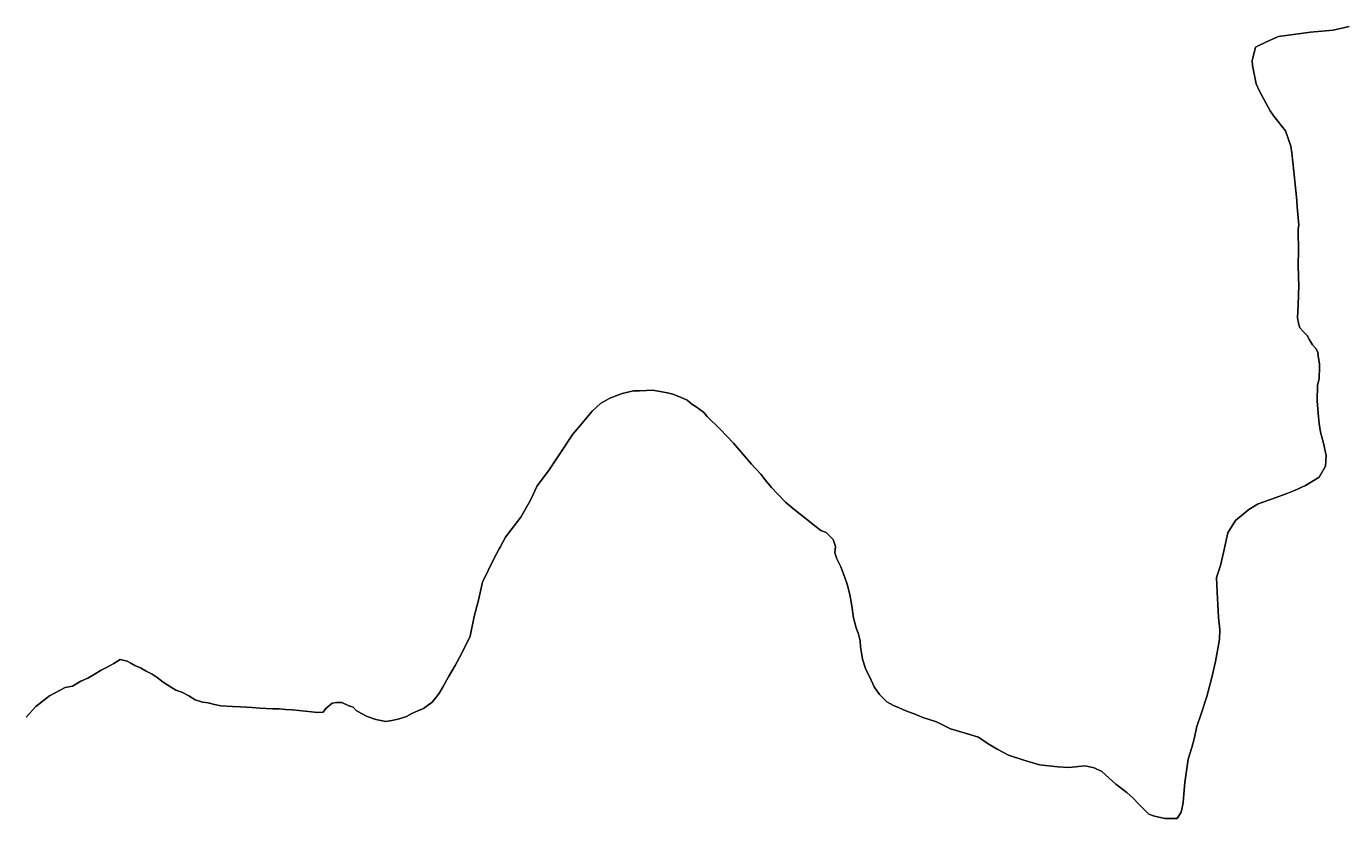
# Model space of a CAD drawing. Header units: inches. Extents: x 11258954 to 11313122, y 3645444 to 3695200.
# Drawn here: x 11277394 to 11279804, y 3665067 to 3666513 of the extents above; entities that cross this region are included whole.
import ezdxf

# ---------------------------------------------------------------- set-up
doc = ezdxf.new("R2010")
doc.units = ezdxf.units.IN
doc.header["$MEASUREMENT"] = 0
doc.layers.add('VotingPrecinct', color=233, linetype='Continuous')
doc.layers.add('Ward', color=133, linetype='Continuous')

msp = doc.modelspace()

# ---------------------------------------------------------------- linework, layer by layer
at = {"layer": 'VotingPrecinct'}
for points in [[(11279810.2335, 3666513.45, 0), (11279780.8335, 3666506.475, 0), (11279739.5835, 3666503.153, 0), (11279713.1085, 3666499.525, 0), (11279681.3835, 3666495.1, 0), (11279660.6445, 3666485.924, 0), (11279639.3085, 3666475.75, 0), (11279633.1585, 3666450.875, 0), (11279633.8085, 3666441.775, 0), (11279640.6335, 3666408.625, 0), (11279645.8835, 3666396.6, 0), (11279665.7585, 3666359.475, 0), (11279672.7085, 3666349.375, 0), (11279693.6335, 3666322.7, 0), (11279703.4585, 3666294.775, 0), (11279705.7585, 3666282.75, 0), (11279709.2085, 3666248.725, 0), (11279713.0835, 3666213.125, 0), (11279714.8335, 3666195.7, 0), (11279715.3085, 3666183.975, 0), (11279718.4085, 3666150.425, 0), (11279717.1085, 3666143.825, 0), (11279717.7335, 3666100, 0), (11279717.2085, 3666081.75, 0), (11279717.7085, 3666053.425, 0), (11279718.0585, 3666041.85, 0), (11279717.1585, 3666004.5, 0), (11279715.9585, 3665981.45, 0), (11279717.6335, 3665971.6, 0), (11279720.3835, 3665963.025, 0), (11279726.7585, 3665955.825, 0), (11279733.3585, 3665948.825, 0), (11279738.0085, 3665941.075, 0), (11279743.5335, 3665931.75, 0), (11279749.3335, 3665925.4, 0), (11279753.0335, 3665918.625, 0), (11279753.5585, 3665911.9, 0), (11279755.8335, 3665896.8, 0), (11279755.9085, 3665891.55, 0), (11279755.4585, 3665870, 0), (11279752.3335, 3665858.35, 0), (11279752.0585, 3665828.975, 0), (11279754.1585, 3665800.75, 0), (11279755.7335, 3665788.375, 0), (11279757.8585, 3665772.6, 0), (11279763.2835, 3665752.45, 0), (11279768.3085, 3665729.9, 0), (11279767.2835, 3665710.7, 0), (11279755.5085, 3665690.25, 0), (11279730.7585, 3665674.975, 0), (11279710.3085, 3665665.875, 0), (11279695.3085, 3665659.675, 0), (11279666.4835, 3665649.45, 0), (11279643.8085, 3665641.4, 0), (11279626.9585, 3665631.475, 0), (11279602.3835, 3665611.35, 0), (11279588.6585, 3665588.6, 0), (11279580.9085, 3665552.7, 0), (11279575.3835, 3665528.825, 0), (11279568.1335, 3665507.15, 0), (11279569.1085, 3665480.65, 0), (11279571.1585, 3665446.525, 0), (11279571.2335, 3665433.9, 0), (11279573.9835, 3665412.525, 0), (11279573.5585, 3665393.775, 0), (11279566.2085, 3665354.025, 0), (11279559.1295, 3665324.7455, 0), (11279550.0335, 3665289.625, 0), (11279539.6835, 3665257.95, 0), (11279532.2335, 3665235.175, 0), (11279527.0835, 3665212.575, 0), (11279523.0085, 3665196.75, 0), (11279516.4085, 3665175.3, 0), (11279510.3085, 3665132.775, 0), (11279506.9835, 3665096.825, 0), (11279506.2, 3665092.667, 0), (11279506.188, 3665092.6025, 0), (11279503.5585, 3665078.65, 0), (11279495.9335, 3665067.375, 0), (11279473.6085, 3665066.95, 0), (11279454.4085, 3665071.175, 0), (11279444.0835, 3665075.125, 0), (11279425.5085, 3665094.175, 0), (11279415.4585, 3665104.25, 0), (11279403.9335, 3665114.425, 0), (11279383.9085, 3665129.65, 0), (11279358.2585, 3665152.65, 0), (11279344.2835, 3665159.925, 0), (11279327.6585, 3665163.15, 0), (11279298.1585, 3665160.2, 0), (11279277.7335, 3665161.45, 0), (11279244.3335, 3665164.95, 0), (11279215.6085, 3665173.625, 0), (11279187.5835, 3665182.975, 0), (11279168.1085, 3665193.025, 0), (11279150.9835, 3665203.75, 0), (11279133.0835, 3665215.475, 0), (11279119.2085, 3665219.625, 0), (11279081.8585, 3665230.9, 0), (11279061.1835, 3665240.975, 0), (11279056.2335, 3665243.6, 0), (11279031.5585, 3665251.45, 0), (11279015.6835, 3665258.125, 0), (11279000.3335, 3665263.65, 0), (11278987.9335, 3665269.35, 0), (11278977.5585, 3665273.3, 0), (11278965.5835, 3665280.425, 0), (11278952.1085, 3665293.725, 0), (11278942.7085, 3665307.575, 0), (11278934.2335, 3665325.2, 0), (11278926.9835, 3665339.425, 0), (11278921.4085, 3665357.8, 0), (11278919.0585, 3665369.45, 0), (11278917.5835, 3665380.575, 0), (11278916.8335, 3665391.5, 0), (11278913.9835, 3665403.475, 0), (11278909.7085, 3665415.275, 0), (11278904.8585, 3665433.25, 0), (11278901.3585, 3665455.6, 0), (11278897.9085, 3665475.925, 0), (11278893.3585, 3665495.2, 0), (11278888.9335, 3665507.05, 0), (11278881.5835, 3665526.675, 0), (11278873.9335, 3665541.475, 0), (11278870.4585, 3665552.4, 0), (11278871.6385, 3665563.8695, 0), (11278867.7335, 3665576.275, 0), (11278854.8585, 3665589.15, 0), (11278844.8335, 3665592.825, 0), (11278827.9085, 3665606.675, 0), (11278814.8585, 3665616.725, 0), (11278801.9835, 3665626.975, 0), (11278791.8085, 3665634.775, 0), (11278780.2085, 3665644.875, 0), (11278765.8085, 3665659.7, 0), (11278755.0335, 3665671.65, 0), (11278743.5835, 3665685.775, 0), (11278735.1585, 3665696, 0), (11278718.1085, 3665713.825, 0), (11278707.3585, 3665726.775, 0), (11278685.3585, 3665752.175, 0), (11278673.3585, 3665765.475, 0), (11278660.9585, 3665778.2, 0), (11278652.6835, 3665786.7, 0), (11278645.2085, 3665793.45, 0), (11278637.3835, 3665801.225, 0), (11278630.3835, 3665808.925, 0), (11278617.2085, 3665818.925, 0), (11278609.5335, 3665823.925, 0), (11278600.8335, 3665830.775, 0), (11278588.9085, 3665836.275, 0), (11278574.4585, 3665841.85, 0), (11278564.6335, 3665844.425, 0), (11278558.2585, 3665845.75, 0), (11278548.1085, 3665847.7, 0), (11278537.7835, 3665849.175, 0), (11278526.2085, 3665848.725, 0), (11278513.8335, 3665848.3, 0), (11278502.5085, 3665847.875, 0), (11278481.8085, 3665843.325, 0), (11278459.7585, 3665834.6, 0), (11278442.2585, 3665825.15, 0), (11278427.0835, 3665810.625, 0), (11278405.8085, 3665785.475, 0), (11278391.7335, 3665768.725, 0), (11278367.0085, 3665731.1, 0), (11278347.2585, 3665701.925, 0), (11278326.6335, 3665674.7, 0), (11278314.5585, 3665648.3, 0), (11278296.6085, 3665617.625, 0), (11278278.3835, 3665593.425, 0), (11278268.9585, 3665580.725, 0), (11278259.3, 3665562.8325, 0), (11278257.4335, 3665559.375, 0), (11278247.1835, 3665539.925, 0), (11278236.9335, 3665519.85, 0), (11278226.9585, 3665498.825, 0), (11278219.4835, 3665465.7, 0), (11278211.6585, 3665435.85, 0), (11278204.4335, 3665400.1, 0), (11278188.7585, 3665368.025, 0), (11278176.9085, 3665346.7, 0), (11278165.0085, 3665325.775, 0), (11278155.2845, 3665308.007, 0), (11278147.2585, 3665294.5, 0), (11278134.8835, 3665279.35, 0), (11278119.1585, 3665268.25, 0), (11278108.8585, 3665263.625, 0), (11278098.0585, 3665258.825, 0), (11278088.0335, 3665253.675, 0), (11278072.5835, 3665248.55, 0), (11278061.4835, 3665246.05, 0), (11278050.4835, 3665244, 0), (11278032.0835, 3665247.975, 0), (11278016.3335, 3665253.175, 0), (11278005.5835, 3665258.7, 0), (11277996.2335, 3665264.525, 0), (11277990.3335, 3665270.5, 0), (11277981.2835, 3665273.45, 0), (11277969.6585, 3665278.75, 0), (11277959.9085, 3665278.925, 0), (11277952.5085, 3665277.625, 0), (11277940.7085, 3665268.175, 0), (11277935.6585, 3665261.175, 0), (11277925.2835, 3665260.625, 0), (11277914.7335, 3665261.775, 0), (11277903.1835, 3665263.35, 0), (11277891.4585, 3665264.3, 0), (11277879.4585, 3665265.25, 0), (11277866.8835, 3665266.35, 0), (11277855.0835, 3665267.375, 0), (11277843.1585, 3665267.575, 0), (11277831.4085, 3665268.25, 0), (11277819.9585, 3665268.375, 0), (11277805.8835, 3665269.6805, 0), (11277796.4085, 3665270.4, 0), (11277783.8585, 3665271.1, 0), (11277769.927, 3665271.432, 0), (11277748.7835, 3665273.1, 0), (11277737.2335, 3665275.325, 0), (11277725.7585, 3665278.1, 0), (11277715.1085, 3665279.25, 0), (11277702.1085, 3665284.075, 0), (11277690.4335, 3665291.325, 0), (11277677.6835, 3665298.05, 0), (11277666.3585, 3665301.625, 0), (11277652.2835, 3665310.5, 0), (11277643.7085, 3665316.35, 0), (11277632.7335, 3665324.325, 0), (11277623.1085, 3665330.5, 0), (11277612.3835, 3665336.075, 0), (11277602.3085, 3665342.2, 0), (11277591.8835, 3665346.2, 0), (11277584.3335, 3665350.7, 0), (11277577.9085, 3665354.45, 0), (11277565.0335, 3665357.475, 0), (11277553.4085, 3665349.875, 0), (11277539.6585, 3665342.575, 0), (11277530.0835, 3665338.1, 0), (11277519.0335, 3665331.05, 0), (11277505.9335, 3665323.075, 0), (11277493.1835, 3665317.975, 0), (11277477.8835, 3665308.75, 0), (11277464.1335, 3665306.475, 0), (11277435.8585, 3665291.4, 0), (11277410.8585, 3665271.5, 0), (11277393.1335, 3665252.4, 0)], [(11277393.1335, 3665252.4, 0), (11277410.8585, 3665271.5, 0), (11277435.8585, 3665291.4, 0), (11277464.1335, 3665306.475, 0), (11277477.8835, 3665308.75, 0), (11277493.1835, 3665317.975, 0), (11277505.9335, 3665323.075, 0), (11277519.0335, 3665331.05, 0), (11277530.0835, 3665338.1, 0), (11277539.6585, 3665342.575, 0), (11277553.4085, 3665349.875, 0), (11277565.0335, 3665357.475, 0), (11277577.9085, 3665354.45, 0), (11277584.3335, 3665350.7, 0), (11277591.8835, 3665346.2, 0), (11277602.3085, 3665342.2, 0), (11277612.3835, 3665336.075, 0), (11277623.1085, 3665330.5, 0), (11277632.7335, 3665324.325, 0), (11277643.7085, 3665316.35, 0), (11277652.2835, 3665310.5, 0), (11277666.3585, 3665301.625, 0), (11277677.6835, 3665298.05, 0), (11277690.4335, 3665291.325, 0), (11277702.1085, 3665284.075, 0), (11277715.1085, 3665279.25, 0), (11277725.7585, 3665278.1, 0), (11277737.2335, 3665275.325, 0), (11277748.7835, 3665273.1, 0), (11277769.927, 3665271.432, 0), (11277783.8585, 3665271.1, 0), (11277796.4085, 3665270.4, 0), (11277805.8835, 3665269.6805, 0), (11277819.9585, 3665268.375, 0), (11277831.4085, 3665268.25, 0), (11277843.1585, 3665267.575, 0), (11277855.0835, 3665267.375, 0), (11277866.8835, 3665266.35, 0), (11277879.4585, 3665265.25, 0), (11277891.4585, 3665264.3, 0), (11277903.1835, 3665263.35, 0), (11277914.7335, 3665261.775, 0), (11277925.2835, 3665260.625, 0), (11277935.6585, 3665261.175, 0), (11277940.7085, 3665268.175, 0), (11277952.5085, 3665277.625, 0), (11277959.9085, 3665278.925, 0), (11277969.6585, 3665278.75, 0), (11277981.2835, 3665273.45, 0), (11277990.3335, 3665270.5, 0), (11277996.2335, 3665264.525, 0), (11278005.5835, 3665258.7, 0), (11278016.3335, 3665253.175, 0), (11278032.0835, 3665247.975, 0), (11278050.4835, 3665244, 0), (11278061.4835, 3665246.05, 0), (11278072.5835, 3665248.55, 0), (11278088.0335, 3665253.675, 0), (11278098.0585, 3665258.825, 0), (11278108.8585, 3665263.625, 0), (11278119.1585, 3665268.25, 0), (11278134.8835, 3665279.35, 0), (11278147.2585, 3665294.5, 0), (11278155.2845, 3665308.007, 0), (11278165.0085, 3665325.775, 0), (11278176.9085, 3665346.7, 0), (11278188.7585, 3665368.025, 0), (11278204.4335, 3665400.1, 0), (11278211.6585, 3665435.85, 0), (11278219.4835, 3665465.7, 0), (11278226.9585, 3665498.825, 0), (11278236.9335, 3665519.85, 0), (11278247.1835, 3665539.925, 0), (11278257.4335, 3665559.375, 0), (11278259.3, 3665562.8325, 0), (11278268.9585, 3665580.725, 0), (11278278.3835, 3665593.425, 0), (11278296.6085, 3665617.625, 0), (11278314.5585, 3665648.3, 0), (11278326.6335, 3665674.7, 0), (11278347.2585, 3665701.925, 0), (11278367.0085, 3665731.1, 0), (11278391.7335, 3665768.725, 0), (11278405.8085, 3665785.475, 0), (11278427.0835, 3665810.625, 0), (11278442.2585, 3665825.15, 0), (11278459.7585, 3665834.6, 0), (11278481.8085, 3665843.325, 0), (11278502.5085, 3665847.875, 0), (11278513.8335, 3665848.3, 0), (11278526.2085, 3665848.725, 0), (11278537.7835, 3665849.175, 0), (11278548.1085, 3665847.7, 0), (11278558.2585, 3665845.75, 0), (11278564.6335, 3665844.425, 0), (11278574.4585, 3665841.85, 0), (11278588.9085, 3665836.275, 0), (11278600.8335, 3665830.775, 0), (11278609.5335, 3665823.925, 0), (11278617.2085, 3665818.925, 0), (11278630.3835, 3665808.925, 0), (11278637.3835, 3665801.225, 0), (11278645.2085, 3665793.45, 0), (11278652.6835, 3665786.7, 0), (11278660.9585, 3665778.2, 0), (11278673.3585, 3665765.475, 0), (11278685.3585, 3665752.175, 0), (11278707.3585, 3665726.775, 0), (11278718.1085, 3665713.825, 0), (11278735.1585, 3665696, 0), (11278743.5835, 3665685.775, 0), (11278755.0335, 3665671.65, 0), (11278765.8085, 3665659.7, 0), (11278780.2085, 3665644.875, 0), (11278791.8085, 3665634.775, 0), (11278801.9835, 3665626.975, 0), (11278814.8585, 3665616.725, 0), (11278827.9085, 3665606.675, 0), (11278844.8335, 3665592.825, 0), (11278854.8585, 3665589.15, 0), (11278867.7335, 3665576.275, 0), (11278871.6385, 3665563.8695, 0), (11278870.4585, 3665552.4, 0), (11278873.9335, 3665541.475, 0), (11278881.5835, 3665526.675, 0), (11278888.9335, 3665507.05, 0), (11278893.3585, 3665495.2, 0), (11278897.9085, 3665475.925, 0), (11278901.3585, 3665455.6, 0), (11278904.8585, 3665433.25, 0), (11278909.7085, 3665415.275, 0), (11278913.9835, 3665403.475, 0), (11278916.8335, 3665391.5, 0), (11278917.5835, 3665380.575, 0), (11278919.0585, 3665369.45, 0), (11278921.4085, 3665357.8, 0), (11278926.9835, 3665339.425, 0), (11278934.2335, 3665325.2, 0), (11278942.7085, 3665307.575, 0), (11278952.1085, 3665293.725, 0), (11278965.5835, 3665280.425, 0), (11278977.5585, 3665273.3, 0), (11278987.9335, 3665269.35, 0), (11279000.3335, 3665263.65, 0), (11279015.6835, 3665258.125, 0), (11279031.5585, 3665251.45, 0), (11279056.2335, 3665243.6, 0), (11279061.1835, 3665240.975, 0), (11279081.8585, 3665230.9, 0), (11279119.2085, 3665219.625, 0), (11279133.0835, 3665215.475, 0), (11279150.9835, 3665203.75, 0), (11279168.1085, 3665193.025, 0), (11279187.5835, 3665182.975, 0), (11279215.6085, 3665173.625, 0), (11279244.3335, 3665164.95, 0), (11279277.7335, 3665161.45, 0), (11279298.1585, 3665160.2, 0), (11279327.6585, 3665163.15, 0), (11279344.2835, 3665159.925, 0), (11279358.2585, 3665152.65, 0), (11279383.9085, 3665129.65, 0), (11279403.9335, 3665114.425, 0), (11279415.4585, 3665104.25, 0), (11279425.5085, 3665094.175, 0), (11279444.0835, 3665075.125, 0), (11279454.4085, 3665071.175, 0), (11279473.6085, 3665066.95, 0), (11279495.9335, 3665067.375, 0), (11279503.5585, 3665078.65, 0), (11279506.188, 3665092.6025, 0), (11279506.2, 3665092.667, 0), (11279506.9835, 3665096.825, 0), (11279510.3085, 3665132.775, 0), (11279516.4085, 3665175.3, 0), (11279523.0085, 3665196.75, 0), (11279527.0835, 3665212.575, 0), (11279532.2335, 3665235.175, 0), (11279539.6835, 3665257.95, 0), (11279550.0335, 3665289.625, 0), (11279559.1295, 3665324.7455, 0), (11279566.2085, 3665354.025, 0), (11279573.5585, 3665393.775, 0), (11279573.9835, 3665412.525, 0), (11279571.2335, 3665433.9, 0), (11279571.1585, 3665446.525, 0), (11279569.1085, 3665480.65, 0), (11279568.1335, 3665507.15, 0), (11279575.3835, 3665528.825, 0), (11279580.9085, 3665552.7, 0), (11279588.6585, 3665588.6, 0), (11279602.3835, 3665611.35, 0), (11279626.9585, 3665631.475, 0), (11279643.8085, 3665641.4, 0), (11279666.4835, 3665649.45, 0), (11279695.3085, 3665659.675, 0), (11279710.3085, 3665665.875, 0), (11279730.7585, 3665674.975, 0), (11279755.5085, 3665690.25, 0), (11279767.2835, 3665710.7, 0), (11279768.3085, 3665729.9, 0), (11279763.2835, 3665752.45, 0), (11279757.8585, 3665772.6, 0), (11279755.7335, 3665788.375, 0), (11279754.1585, 3665800.75, 0), (11279752.0585, 3665828.975, 0), (11279752.3335, 3665858.35, 0), (11279755.4585, 3665870, 0), (11279755.9085, 3665891.55, 0), (11279755.8335, 3665896.8, 0), (11279753.5585, 3665911.9, 0), (11279753.0335, 3665918.625, 0), (11279749.3335, 3665925.4, 0), (11279743.5335, 3665931.75, 0), (11279738.0085, 3665941.075, 0), (11279733.3585, 3665948.825, 0), (11279726.7585, 3665955.825, 0), (11279720.3835, 3665963.025, 0), (11279717.6335, 3665971.6, 0), (11279715.9585, 3665981.45, 0), (11279717.1585, 3666004.5, 0), (11279718.0585, 3666041.85, 0), (11279717.7085, 3666053.425, 0), (11279717.2085, 3666081.75, 0), (11279717.7335, 3666100, 0), (11279717.1085, 3666143.825, 0), (11279718.4085, 3666150.425, 0), (11279715.3085, 3666183.975, 0), (11279714.8335, 3666195.7, 0), (11279713.0835, 3666213.125, 0), (11279709.2085, 3666248.725, 0), (11279705.7585, 3666282.75, 0), (11279703.4585, 3666294.775, 0), (11279693.6335, 3666322.7, 0), (11279672.7085, 3666349.375, 0), (11279665.7585, 3666359.475, 0), (11279645.8835, 3666396.6, 0), (11279640.6335, 3666408.625, 0), (11279633.8085, 3666441.775, 0), (11279633.1585, 3666450.875, 0), (11279639.3085, 3666475.75, 0), (11279660.6445, 3666485.924, 0), (11279681.3835, 3666495.1, 0), (11279713.1085, 3666499.525, 0), (11279739.5835, 3666503.153, 0), (11279780.8335, 3666506.475, 0), (11279810.2335, 3666513.45, 0)]]:
    msp.add_polyline3d(points, dxfattribs=at)
at = {"layer": 'Ward'}
for points in [[(11279810.2335, 3666513.45, 0), (11279780.8335, 3666506.475, 0), (11279739.5835, 3666503.153, 0), (11279713.1085, 3666499.525, 0), (11279681.3835, 3666495.1, 0), (11279660.6445, 3666485.924, 0), (11279639.3085, 3666475.75, 0), (11279633.1585, 3666450.875, 0), (11279633.8085, 3666441.775, 0), (11279640.6335, 3666408.625, 0), (11279645.8835, 3666396.6, 0), (11279665.7585, 3666359.475, 0), (11279672.7085, 3666349.375, 0), (11279693.6335, 3666322.7, 0), (11279703.4585, 3666294.775, 0), (11279705.7585, 3666282.75, 0), (11279709.2085, 3666248.725, 0), (11279713.0835, 3666213.125, 0), (11279714.8335, 3666195.7, 0), (11279715.3085, 3666183.975, 0), (11279718.4085, 3666150.425, 0), (11279717.1085, 3666143.825, 0), (11279717.7335, 3666100, 0), (11279717.2085, 3666081.75, 0), (11279717.7085, 3666053.425, 0), (11279718.0585, 3666041.85, 0), (11279717.1585, 3666004.5, 0), (11279715.9585, 3665981.45, 0), (11279717.6335, 3665971.6, 0), (11279720.3835, 3665963.025, 0), (11279726.7585, 3665955.825, 0), (11279733.3585, 3665948.825, 0), (11279738.0085, 3665941.075, 0), (11279743.5335, 3665931.75, 0), (11279749.3335, 3665925.4, 0), (11279753.0335, 3665918.625, 0), (11279753.5585, 3665911.9, 0), (11279755.8335, 3665896.8, 0), (11279755.9085, 3665891.55, 0), (11279755.4585, 3665870, 0), (11279752.3335, 3665858.35, 0), (11279752.0585, 3665828.975, 0), (11279754.1585, 3665800.75, 0), (11279755.7335, 3665788.375, 0), (11279757.8585, 3665772.6, 0), (11279763.2835, 3665752.45, 0), (11279768.3085, 3665729.9, 0), (11279767.2835, 3665710.7, 0), (11279755.5085, 3665690.25, 0), (11279730.7585, 3665674.975, 0), (11279710.3085, 3665665.875, 0), (11279695.3085, 3665659.675, 0), (11279666.4835, 3665649.45, 0), (11279643.8085, 3665641.4, 0), (11279626.9585, 3665631.475, 0), (11279602.3835, 3665611.35, 0), (11279588.6585, 3665588.6, 0), (11279580.9085, 3665552.7, 0), (11279575.3835, 3665528.825, 0), (11279568.1335, 3665507.15, 0), (11279569.1085, 3665480.65, 0), (11279571.1585, 3665446.525, 0), (11279571.2335, 3665433.9, 0), (11279573.9835, 3665412.525, 0), (11279573.5585, 3665393.775, 0), (11279566.2085, 3665354.025, 0), (11279559.1295, 3665324.7455, 0), (11279550.0335, 3665289.625, 0), (11279539.6835, 3665257.95, 0), (11279532.2335, 3665235.175, 0), (11279527.0835, 3665212.575, 0), (11279523.0085, 3665196.75, 0), (11279516.4085, 3665175.3, 0), (11279510.3085, 3665132.775, 0), (11279506.9835, 3665096.825, 0), (11279506.2, 3665092.667, 0), (11279506.188, 3665092.6025, 0), (11279503.5585, 3665078.65, 0), (11279495.9335, 3665067.375, 0), (11279473.6085, 3665066.95, 0), (11279454.4085, 3665071.175, 0), (11279444.0835, 3665075.125, 0), (11279425.5085, 3665094.175, 0), (11279415.4585, 3665104.25, 0), (11279403.9335, 3665114.425, 0), (11279383.9085, 3665129.65, 0), (11279358.2585, 3665152.65, 0), (11279344.2835, 3665159.925, 0), (11279327.6585, 3665163.15, 0), (11279298.1585, 3665160.2, 0), (11279277.7335, 3665161.45, 0), (11279244.3335, 3665164.95, 0), (11279215.6085, 3665173.625, 0), (11279187.5835, 3665182.975, 0), (11279168.1085, 3665193.025, 0), (11279150.9835, 3665203.75, 0), (11279133.0835, 3665215.475, 0), (11279119.2085, 3665219.625, 0), (11279081.8585, 3665230.9, 0), (11279061.1835, 3665240.975, 0), (11279056.2335, 3665243.6, 0), (11279031.5585, 3665251.45, 0), (11279015.6835, 3665258.125, 0), (11279000.3335, 3665263.65, 0), (11278987.9335, 3665269.35, 0), (11278977.5585, 3665273.3, 0), (11278965.5835, 3665280.425, 0), (11278952.1085, 3665293.725, 0), (11278942.7085, 3665307.575, 0), (11278934.2335, 3665325.2, 0), (11278926.9835, 3665339.425, 0), (11278921.4085, 3665357.8, 0), (11278919.0585, 3665369.45, 0), (11278917.5835, 3665380.575, 0), (11278916.8335, 3665391.5, 0), (11278913.9835, 3665403.475, 0), (11278909.7085, 3665415.275, 0), (11278904.8585, 3665433.25, 0), (11278901.3585, 3665455.6, 0), (11278897.9085, 3665475.925, 0), (11278893.3585, 3665495.2, 0), (11278888.9335, 3665507.05, 0), (11278881.5835, 3665526.675, 0), (11278873.9335, 3665541.475, 0), (11278870.4585, 3665552.4, 0), (11278871.6385, 3665563.8695, 0), (11278867.7335, 3665576.275, 0), (11278854.8585, 3665589.15, 0), (11278844.8335, 3665592.825, 0), (11278827.9085, 3665606.675, 0), (11278814.8585, 3665616.725, 0), (11278801.9835, 3665626.975, 0), (11278791.8085, 3665634.775, 0), (11278780.2085, 3665644.875, 0), (11278765.8085, 3665659.7, 0), (11278755.0335, 3665671.65, 0), (11278743.5835, 3665685.775, 0), (11278735.1585, 3665696, 0), (11278718.1085, 3665713.825, 0), (11278707.3585, 3665726.775, 0), (11278685.3585, 3665752.175, 0), (11278673.3585, 3665765.475, 0), (11278660.9585, 3665778.2, 0), (11278652.6835, 3665786.7, 0), (11278645.2085, 3665793.45, 0), (11278637.3835, 3665801.225, 0), (11278630.3835, 3665808.925, 0), (11278617.2085, 3665818.925, 0), (11278609.5335, 3665823.925, 0), (11278600.8335, 3665830.775, 0), (11278588.9085, 3665836.275, 0), (11278574.4585, 3665841.85, 0), (11278564.6335, 3665844.425, 0), (11278558.2585, 3665845.75, 0), (11278548.1085, 3665847.7, 0), (11278537.7835, 3665849.175, 0), (11278526.2085, 3665848.725, 0), (11278513.8335, 3665848.3, 0), (11278502.5085, 3665847.875, 0), (11278481.8085, 3665843.325, 0), (11278459.7585, 3665834.6, 0), (11278442.2585, 3665825.15, 0), (11278427.0835, 3665810.625, 0), (11278405.8085, 3665785.475, 0), (11278391.7335, 3665768.725, 0), (11278367.0085, 3665731.1, 0), (11278347.2585, 3665701.925, 0), (11278326.6335, 3665674.7, 0), (11278314.5585, 3665648.3, 0), (11278296.6085, 3665617.625, 0), (11278278.3835, 3665593.425, 0), (11278268.9585, 3665580.725, 0), (11278259.3, 3665562.8325, 0), (11278257.4335, 3665559.375, 0), (11278247.1835, 3665539.925, 0), (11278236.9335, 3665519.85, 0), (11278226.9585, 3665498.825, 0), (11278219.4835, 3665465.7, 0), (11278211.6585, 3665435.85, 0), (11278204.4335, 3665400.1, 0), (11278188.7585, 3665368.025, 0), (11278176.9085, 3665346.7, 0), (11278165.0085, 3665325.775, 0), (11278155.2845, 3665308.007, 0), (11278147.2585, 3665294.5, 0), (11278134.8835, 3665279.35, 0), (11278119.1585, 3665268.25, 0), (11278108.8585, 3665263.625, 0), (11278098.0585, 3665258.825, 0), (11278088.0335, 3665253.675, 0), (11278072.5835, 3665248.55, 0), (11278061.4835, 3665246.05, 0), (11278050.4835, 3665244, 0), (11278032.0835, 3665247.975, 0), (11278016.3335, 3665253.175, 0), (11278005.5835, 3665258.7, 0), (11277996.2335, 3665264.525, 0), (11277990.3335, 3665270.5, 0), (11277981.2835, 3665273.45, 0), (11277969.6585, 3665278.75, 0), (11277959.9085, 3665278.925, 0), (11277952.5085, 3665277.625, 0), (11277940.7085, 3665268.175, 0), (11277935.6585, 3665261.175, 0), (11277925.2835, 3665260.625, 0), (11277914.7335, 3665261.775, 0), (11277903.1835, 3665263.35, 0), (11277891.4585, 3665264.3, 0), (11277879.4585, 3665265.25, 0), (11277866.8835, 3665266.35, 0), (11277855.0835, 3665267.375, 0), (11277843.1585, 3665267.575, 0), (11277831.4085, 3665268.25, 0), (11277819.9585, 3665268.375, 0), (11277805.8835, 3665269.6805, 0), (11277796.4085, 3665270.4, 0), (11277783.8585, 3665271.1, 0), (11277769.927, 3665271.432, 0), (11277748.7835, 3665273.1, 0), (11277737.2335, 3665275.325, 0), (11277725.7585, 3665278.1, 0), (11277715.1085, 3665279.25, 0), (11277702.1085, 3665284.075, 0), (11277690.4335, 3665291.325, 0), (11277677.6835, 3665298.05, 0), (11277666.3585, 3665301.625, 0), (11277652.2835, 3665310.5, 0), (11277643.7085, 3665316.35, 0), (11277632.7335, 3665324.325, 0), (11277623.1085, 3665330.5, 0), (11277612.3835, 3665336.075, 0), (11277602.3085, 3665342.2, 0), (11277591.8835, 3665346.2, 0), (11277584.3335, 3665350.7, 0), (11277577.9085, 3665354.45, 0), (11277565.0335, 3665357.475, 0), (11277553.4085, 3665349.875, 0), (11277539.6585, 3665342.575, 0), (11277530.0835, 3665338.1, 0), (11277519.0335, 3665331.05, 0), (11277505.9335, 3665323.075, 0), (11277493.1835, 3665317.975, 0), (11277477.8835, 3665308.75, 0), (11277464.1335, 3665306.475, 0), (11277435.8585, 3665291.4, 0), (11277410.8585, 3665271.5, 0), (11277393.1335, 3665252.4, 0)], [(11277393.1335, 3665252.4, 0), (11277410.8585, 3665271.5, 0), (11277435.8585, 3665291.4, 0), (11277464.1335, 3665306.475, 0), (11277477.8835, 3665308.75, 0), (11277493.1835, 3665317.975, 0), (11277505.9335, 3665323.075, 0), (11277519.0335, 3665331.05, 0), (11277530.0835, 3665338.1, 0), (11277539.6585, 3665342.575, 0), (11277553.4085, 3665349.875, 0), (11277565.0335, 3665357.475, 0), (11277577.9085, 3665354.45, 0), (11277584.3335, 3665350.7, 0), (11277591.8835, 3665346.2, 0), (11277602.3085, 3665342.2, 0), (11277612.3835, 3665336.075, 0), (11277623.1085, 3665330.5, 0), (11277632.7335, 3665324.325, 0), (11277643.7085, 3665316.35, 0), (11277652.2835, 3665310.5, 0), (11277666.3585, 3665301.625, 0), (11277677.6835, 3665298.05, 0), (11277690.4335, 3665291.325, 0), (11277702.1085, 3665284.075, 0), (11277715.1085, 3665279.25, 0), (11277725.7585, 3665278.1, 0), (11277737.2335, 3665275.325, 0), (11277748.7835, 3665273.1, 0), (11277769.927, 3665271.432, 0), (11277783.8585, 3665271.1, 0), (11277796.4085, 3665270.4, 0), (11277805.8835, 3665269.6805, 0), (11277819.9585, 3665268.375, 0), (11277831.4085, 3665268.25, 0), (11277843.1585, 3665267.575, 0), (11277855.0835, 3665267.375, 0), (11277866.8835, 3665266.35, 0), (11277879.4585, 3665265.25, 0), (11277891.4585, 3665264.3, 0), (11277903.1835, 3665263.35, 0), (11277914.7335, 3665261.775, 0), (11277925.2835, 3665260.625, 0), (11277935.6585, 3665261.175, 0), (11277940.7085, 3665268.175, 0), (11277952.5085, 3665277.625, 0), (11277959.9085, 3665278.925, 0), (11277969.6585, 3665278.75, 0), (11277981.2835, 3665273.45, 0), (11277990.3335, 3665270.5, 0), (11277996.2335, 3665264.525, 0), (11278005.5835, 3665258.7, 0), (11278016.3335, 3665253.175, 0), (11278032.0835, 3665247.975, 0), (11278050.4835, 3665244, 0), (11278061.4835, 3665246.05, 0), (11278072.5835, 3665248.55, 0), (11278088.0335, 3665253.675, 0), (11278098.0585, 3665258.825, 0), (11278108.8585, 3665263.625, 0), (11278119.1585, 3665268.25, 0), (11278134.8835, 3665279.35, 0), (11278147.2585, 3665294.5, 0), (11278155.2845, 3665308.007, 0), (11278165.0085, 3665325.775, 0), (11278176.9085, 3665346.7, 0), (11278188.7585, 3665368.025, 0), (11278204.4335, 3665400.1, 0), (11278211.6585, 3665435.85, 0), (11278219.4835, 3665465.7, 0), (11278226.9585, 3665498.825, 0), (11278236.9335, 3665519.85, 0), (11278247.1835, 3665539.925, 0), (11278257.4335, 3665559.375, 0), (11278259.3, 3665562.8325, 0), (11278268.9585, 3665580.725, 0), (11278278.3835, 3665593.425, 0), (11278296.6085, 3665617.625, 0), (11278314.5585, 3665648.3, 0), (11278326.6335, 3665674.7, 0), (11278347.2585, 3665701.925, 0), (11278367.0085, 3665731.1, 0), (11278391.7335, 3665768.725, 0), (11278405.8085, 3665785.475, 0), (11278427.0835, 3665810.625, 0), (11278442.2585, 3665825.15, 0), (11278459.7585, 3665834.6, 0), (11278481.8085, 3665843.325, 0), (11278502.5085, 3665847.875, 0), (11278513.8335, 3665848.3, 0), (11278526.2085, 3665848.725, 0), (11278537.7835, 3665849.175, 0), (11278548.1085, 3665847.7, 0), (11278558.2585, 3665845.75, 0), (11278564.6335, 3665844.425, 0), (11278574.4585, 3665841.85, 0), (11278588.9085, 3665836.275, 0), (11278600.8335, 3665830.775, 0), (11278609.5335, 3665823.925, 0), (11278617.2085, 3665818.925, 0), (11278630.3835, 3665808.925, 0), (11278637.3835, 3665801.225, 0), (11278645.2085, 3665793.45, 0), (11278652.6835, 3665786.7, 0), (11278660.9585, 3665778.2, 0), (11278673.3585, 3665765.475, 0), (11278685.3585, 3665752.175, 0), (11278707.3585, 3665726.775, 0), (11278718.1085, 3665713.825, 0), (11278735.1585, 3665696, 0), (11278743.5835, 3665685.775, 0), (11278755.0335, 3665671.65, 0), (11278765.8085, 3665659.7, 0), (11278780.2085, 3665644.875, 0), (11278791.8085, 3665634.775, 0), (11278801.9835, 3665626.975, 0), (11278814.8585, 3665616.725, 0), (11278827.9085, 3665606.675, 0), (11278844.8335, 3665592.825, 0), (11278854.8585, 3665589.15, 0), (11278867.7335, 3665576.275, 0), (11278871.6385, 3665563.8695, 0), (11278870.4585, 3665552.4, 0), (11278873.9335, 3665541.475, 0), (11278881.5835, 3665526.675, 0), (11278888.9335, 3665507.05, 0), (11278893.3585, 3665495.2, 0), (11278897.9085, 3665475.925, 0), (11278901.3585, 3665455.6, 0), (11278904.8585, 3665433.25, 0), (11278909.7085, 3665415.275, 0), (11278913.9835, 3665403.475, 0), (11278916.8335, 3665391.5, 0), (11278917.5835, 3665380.575, 0), (11278919.0585, 3665369.45, 0), (11278921.4085, 3665357.8, 0), (11278926.9835, 3665339.425, 0), (11278934.2335, 3665325.2, 0), (11278942.7085, 3665307.575, 0), (11278952.1085, 3665293.725, 0), (11278965.5835, 3665280.425, 0), (11278977.5585, 3665273.3, 0), (11278987.9335, 3665269.35, 0), (11279000.3335, 3665263.65, 0), (11279015.6835, 3665258.125, 0), (11279031.5585, 3665251.45, 0), (11279056.2335, 3665243.6, 0), (11279061.1835, 3665240.975, 0), (11279081.8585, 3665230.9, 0), (11279119.2085, 3665219.625, 0), (11279133.0835, 3665215.475, 0), (11279150.9835, 3665203.75, 0), (11279168.1085, 3665193.025, 0), (11279187.5835, 3665182.975, 0), (11279215.6085, 3665173.625, 0), (11279244.3335, 3665164.95, 0), (11279277.7335, 3665161.45, 0), (11279298.1585, 3665160.2, 0), (11279327.6585, 3665163.15, 0), (11279344.2835, 3665159.925, 0), (11279358.2585, 3665152.65, 0), (11279383.9085, 3665129.65, 0), (11279403.9335, 3665114.425, 0), (11279415.4585, 3665104.25, 0), (11279425.5085, 3665094.175, 0), (11279444.0835, 3665075.125, 0), (11279454.4085, 3665071.175, 0), (11279473.6085, 3665066.95, 0), (11279495.9335, 3665067.375, 0), (11279503.5585, 3665078.65, 0), (11279506.188, 3665092.6025, 0), (11279506.2, 3665092.667, 0), (11279506.9835, 3665096.825, 0), (11279510.3085, 3665132.775, 0), (11279516.4085, 3665175.3, 0), (11279523.0085, 3665196.75, 0), (11279527.0835, 3665212.575, 0), (11279532.2335, 3665235.175, 0), (11279539.6835, 3665257.95, 0), (11279550.0335, 3665289.625, 0), (11279559.1295, 3665324.7455, 0), (11279566.2085, 3665354.025, 0), (11279573.5585, 3665393.775, 0), (11279573.9835, 3665412.525, 0), (11279571.2335, 3665433.9, 0), (11279571.1585, 3665446.525, 0), (11279569.1085, 3665480.65, 0), (11279568.1335, 3665507.15, 0), (11279575.3835, 3665528.825, 0), (11279580.9085, 3665552.7, 0), (11279588.6585, 3665588.6, 0), (11279602.3835, 3665611.35, 0), (11279626.9585, 3665631.475, 0), (11279643.8085, 3665641.4, 0), (11279666.4835, 3665649.45, 0), (11279695.3085, 3665659.675, 0), (11279710.3085, 3665665.875, 0), (11279730.7585, 3665674.975, 0), (11279755.5085, 3665690.25, 0), (11279767.2835, 3665710.7, 0), (11279768.3085, 3665729.9, 0), (11279763.2835, 3665752.45, 0), (11279757.8585, 3665772.6, 0), (11279755.7335, 3665788.375, 0), (11279754.1585, 3665800.75, 0), (11279752.0585, 3665828.975, 0), (11279752.3335, 3665858.35, 0), (11279755.4585, 3665870, 0), (11279755.9085, 3665891.55, 0), (11279755.8335, 3665896.8, 0), (11279753.5585, 3665911.9, 0), (11279753.0335, 3665918.625, 0), (11279749.3335, 3665925.4, 0), (11279743.5335, 3665931.75, 0), (11279738.0085, 3665941.075, 0), (11279733.3585, 3665948.825, 0), (11279726.7585, 3665955.825, 0), (11279720.3835, 3665963.025, 0), (11279717.6335, 3665971.6, 0), (11279715.9585, 3665981.45, 0), (11279717.1585, 3666004.5, 0), (11279718.0585, 3666041.85, 0), (11279717.7085, 3666053.425, 0), (11279717.2085, 3666081.75, 0), (11279717.7335, 3666100, 0), (11279717.1085, 3666143.825, 0), (11279718.4085, 3666150.425, 0), (11279715.3085, 3666183.975, 0), (11279714.8335, 3666195.7, 0), (11279713.0835, 3666213.125, 0), (11279709.2085, 3666248.725, 0), (11279705.7585, 3666282.75, 0), (11279703.4585, 3666294.775, 0), (11279693.6335, 3666322.7, 0), (11279672.7085, 3666349.375, 0), (11279665.7585, 3666359.475, 0), (11279645.8835, 3666396.6, 0), (11279640.6335, 3666408.625, 0), (11279633.8085, 3666441.775, 0), (11279633.1585, 3666450.875, 0), (11279639.3085, 3666475.75, 0), (11279660.6445, 3666485.924, 0), (11279681.3835, 3666495.1, 0), (11279713.1085, 3666499.525, 0), (11279739.5835, 3666503.153, 0), (11279780.8335, 3666506.475, 0), (11279810.2335, 3666513.45, 0)]]:
    msp.add_polyline3d(points, dxfattribs=at)

doc.saveas('drawing.dxf')
